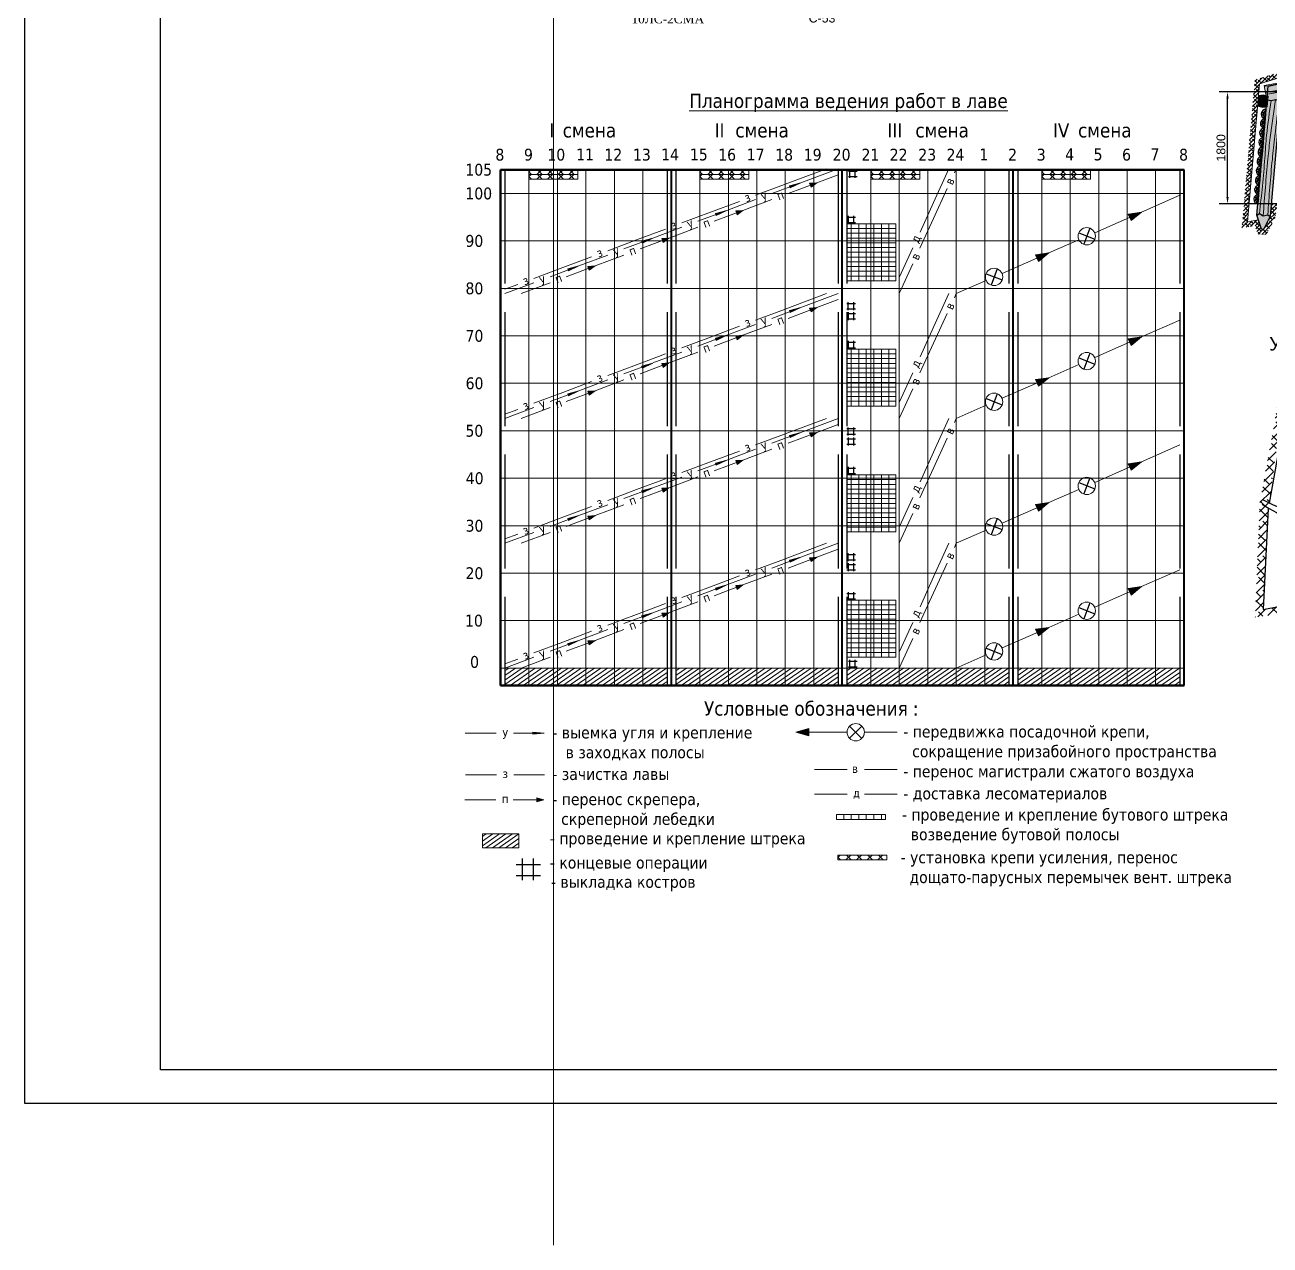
# Model space of a CAD drawing. Header units: inches. Extents: x 523 to 1492, y 69 to 539.
# Drawn here: x 522.7 to 706.3, y 69.4 to 249.3 of the extents above; entities that cross this region are included whole.
import ezdxf
from ezdxf import colors
from ezdxf.entities.mleader import LeaderData, LeaderLine
from ezdxf.math import Vec2, Vec3

# ---------------------------------------------------------------- set-up
doc = ezdxf.new("R2010")
doc.units = ezdxf.units.IN
doc.header["$MEASUREMENT"] = 0
doc.linetypes.add('ACAD_ISO02W100', pattern=[15, 12, -3])
doc.linetypes.add('DASHED', pattern=[0.75, 0.5, -0.25])
doc.layers.add('Д_Распорка', color=7, linetype='Continuous')
doc.styles.get("Standard").update_dxf_attribs({"font": 'arial.ttf'})
doc.styles.add('стиль', font='tahoma.ttf')
doc.dimstyles.new('ISO-25', dxfattribs={"dimtxt": 2.5, "dimasz": 2.5, "dimexe": 1.25, "dimexo": 0, "dimtad": 1, "dimdec": 0, "dimtxsty": 'Standard', "dimcen": 2.5, "dimadec": 0, "dimazin": 0, "dimtfac": 1, "dimtdec": 0, "dimtmove": 0, "dimatfit": 3, "dimfxl": 0, "dimarcsym": 0})

# ---------------------------------------------------------------- blocks, each defined once
blk = doc.blocks.new('т.с.')
at = {"linetype": 'ByBlock', "lineweight": 15}
blk.add_hatch(color=7, dxfattribs=at).paths.add_polyline_path([(-1797.51, -898.17), (-1798.09, -898.17), (-1799.77, -894.16), (-1799.77, -855.95), (-1795.82, -854.74), (-1795.82, -894.15)])
at = {"color": 22}
for points in [[(-1797.51, -898.17), (-1798.09, -898.17), (-1799.77, -894.16), (-1799.77, -855.95), (-1795.82, -854.74), (-1795.82, -894.15), (-1797.51, -898.17)], [(-1799.77, -860.05), (-1798.52, -860.15), (-1797.32, -859.72), (-1796.26, -859.94), (-1795.81, -858.9)], [(-1799.77, -894.16), (-1799.06, -893.64), (-1797.94, -894.17), (-1796.59, -893.75), (-1795.82, -894.18)]]:
    blk.add_lwpolyline(points, dxfattribs=at)
at = {"color": 22, "linetype": 'ByBlock', "lineweight": 15}
for points in [[(-1798.52, -860.15), (-1798.99, -870.46), (-1798.92, -877.19), (-1799.06, -893.64)], [(-1797.32, -859.72), (-1797.87, -870.99), (-1797.99, -877.35), (-1797.94, -894.17)], [(-1796.26, -859.94), (-1796.51, -870.45), (-1796.68, -877.38), (-1796.59, -893.75)]]:
    blk.add_spline(points, degree=3, dxfattribs=at)
blk = doc.blocks.new('СВП-27 - 3.3м')
at = {"linetype": 'ByBlock', "lineweight": 15}
blk.add_hatch(color=7, dxfattribs=at).paths.add_polyline_path([(-1250.48, -445.6), (-1316.48, -445.6), (-1316.48, -442.87), (-1250.48, -442.86)])
at = {"color": 5, "linetype": 'DASHED', "lineweight": 15}
blk.add_line((-1250.48, -443.12), (-1316.48, -443.12), dxfattribs=at)
at = {"color": 5, "linetype": 'ByBlock', "lineweight": 15}
blk.add_line((-1250.48, -444.96), (-1316.48, -444.96), dxfattribs=at)
for points in [[(-1250.48, -445.6), (-1316.48, -445.6), (-1316.48, -442.87), (-1250.48, -442.86)], [(-1311.88, -446.24), (-1310.27, -446.24), (-1310.27, -445.6), (-1311.88, -445.6)], [(-1255.08, -446.24), (-1256.7, -446.24), (-1256.7, -445.6), (-1255.08, -445.6)]]:
    blk.add_lwpolyline(points, close=True, dxfattribs=at)
blk = doc.blocks.new('pfnzu')
at = {"color": 7, "lineweight": 0}
blk.add_line((142694, -82404), (142694, -82544), dxfattribs=at)
at = {"layer": 'Д_Распорка', "color": 253}
for p, q in [((142680, -82433), (142687, -82404)), ((142653, -82484), (142632, -82504)), ((142655, -82457), (142635, -82439)), ((142694, -82474), (142653, -82484)), ((142694, -82474), (142655, -82457)), ((142671, -82511), (142665, -82537)), ((142694, -82474), (142671, -82511)), ((142694, -82474), (142680, -82433)), ((142694, -82525), (142681, -82543))]:
    blk.add_line(p, q, dxfattribs=at)
at = {"layer": 'Д_Распорка', "color": 7}
blk.add_arc((142696, -82474), 70.2, 91.2316, 268.7684, dxfattribs=at)
at = {"layer": 'Д_Распорка', "color": 253}
blk.add_arc((142696, -82474), 44.2, 91.9563, 268.0437, dxfattribs=at)
blk = doc.blocks.new('*D179')
at = {"color": 0, "linetype": 'ByBlock', "lineweight": -2}
for p, q in [((707.5, 239.46), (698.75, 239.46)), ((700, 223.96), (700, 238.46)), ((709.42, 222.96), (698.75, 222.96))]:
    blk.add_line(p, q, dxfattribs=at)
at = {"color": 0, "linetype": 'ByBlock'}
for points in [[(699.84, 238.46), (700.17, 238.46), (700, 239.46)], [(699.84, 223.96), (700.17, 223.96), (700, 222.96)]]:
    blk.add_solid(points, dxfattribs=at)
at = {"layer": 'Defpoints', "color": 0, "linetype": 'ByBlock'}
for p in [(700, 239.46), (707.5, 239.46), (709.42, 222.96)]:
    blk.add_point(p, dxfattribs=at)
at = {"color": 0, "linetype": 'ByBlock', "lineweight": 15, "insert": (699.04, 231.21), "char_height": 1.3, "attachment_point": 5, "rotation": 90}
blk.add_mtext('1800', dxfattribs=at)
blk = doc.blocks.new('S ш.бруса')
at = {"linetype": 'ByBlock', "lineweight": 15}
blk.add_hatch(color=254, dxfattribs=at).paths.add_polyline_path([(3323.21, -1143.74), (3323.45, -1142.34), (3326.65, -1142.34), (3326.88, -1143.74), (3326.65, -1145.14), (3323.45, -1145.14)])
at = {"color": 7, "linetype": 'ByBlock', "lineweight": 15}
for points in [[(3323.21, -1143.74), (3323.45, -1142.34), (3326.65, -1142.34), (3326.88, -1143.74), (3326.65, -1145.14), (3323.45, -1145.14), (3323.21, -1143.74)], [(3325.05, -1145.14), (3324.28, -1144.32), (3324.13, -1143.38), (3323.41, -1142.57)], [(3325.05, -1145.14), (3325.31, -1144.47), (3325.89, -1143.98), (3326.34, -1142.86), (3326.69, -1142.59)]]:
    blk.add_lwpolyline(points, dxfattribs=at)
for radius, start, end in [(1.82, 20.6292, 159.3708), (2.8, 52.7386, 127.2614), (0.883, 0, 180)]:
    blk.add_arc((3325.05, -1145.14), radius, start, end, dxfattribs=at)
blk = doc.blocks.new('выемка полосы')
at = {"linetype": 'ByBlock', "lineweight": 15}
blk.add_hatch(color=7, dxfattribs=at).paths.add_polyline_path([(1100.82, -3575.75), (1103.26, -3575.98), (1100.82, -3576.21)])
at = {"color": 7, "linetype": 'ByBlock', "lineweight": 15}
for p, q in [((1086.63, -3575.98), (1093.13, -3575.98)), ((1096.77, -3575.98), (1103.26, -3575.98))]:
    blk.add_line(p, q, dxfattribs=at)
blk.add_lwpolyline([(1100.82, -3575.75), (1103.26, -3575.98), (1103.26, -3575.98), (1100.82, -3576.21)], close=True, dxfattribs=at)
at = {"color": 7, "linetype": 'ByBlock', "lineweight": 15, "style": 'стиль'}
blk.add_text('у', height=1.8, dxfattribs=at).set_placement((1094.42, -3576.66))
blk = doc.blocks.new('зачистка лавы')
at = {"color": 7, "linetype": 'ByBlock', "lineweight": 15}
for p, q in [((1093.19, -3581.98), (1086.7, -3581.98)), ((1096.84, -3581.98), (1103.33, -3581.98))]:
    blk.add_line(p, q, dxfattribs=at)
at = {"color": 7, "linetype": 'ByBlock', "lineweight": 15, "style": 'стиль'}
blk.add_text('з', height=1.8, dxfattribs=at).set_placement((1094.49, -3582.66))
blk = doc.blocks.new('перемонтаж СК38')
at = {"linetype": 'ByBlock', "lineweight": 15}
blk.add_hatch(color=7, dxfattribs=at).paths.add_polyline_path([(1103.18, -3587.28), (1101.71, -3587.72), (1101.71, -3586.84)])
at = {"color": 7, "linetype": 'ByBlock', "lineweight": 15}
for p, q in [((1093.05, -3587.28), (1086.55, -3587.28)), ((1096.69, -3587.28), (1103.18, -3587.28))]:
    blk.add_line(p, q, dxfattribs=at)
blk.add_lwpolyline([(1103.18, -3587.28), (1101.71, -3587.72), (1101.71, -3586.84), (1103.18, -3587.28)], close=True, dxfattribs=at)
at = {"color": 7, "linetype": 'ByBlock', "lineweight": 15, "style": 'стиль'}
blk.add_text('п', height=1.8, dxfattribs=at).set_placement((1094.34, -3587.96))
blk = doc.blocks.new('доставка материалов')
at = {"color": 7, "linetype": 'ByBlock', "lineweight": 15}
for p, q in [((1184.1, -3586.47), (1190.99, -3586.47)), ((1194.63, -3586.47), (1201.52, -3586.47))]:
    blk.add_line(p, q, dxfattribs=at)
at = {"color": 7, "linetype": 'ByBlock', "lineweight": 15, "style": 'стиль'}
blk.add_text('д', height=1.8, dxfattribs=at).set_placement((1192.23, -3587.14))
blk = doc.blocks.new('перенос сж.воздуха')
at = {"color": 7, "linetype": 'ByBlock', "lineweight": 15}
for p, q in [((1184.1, -3581.25), (1190.99, -3581.25)), ((1194.63, -3581.25), (1201.52, -3581.25))]:
    blk.add_line(p, q, dxfattribs=at)
at = {"color": 7, "linetype": 'ByBlock', "lineweight": 15, "style": 'стиль'}
blk.add_text('в', height=1.8, dxfattribs=at).set_placement((1192.01, -3582.01))
blk = doc.blocks.new('передвижка посадочной')
at = {"linetype": 'ByBlock', "lineweight": 15}
blk.add_hatch(color=7, dxfattribs=at).paths.add_polyline_path([(1180.19, -3576.02), (1182.94, -3575.27), (1182.94, -3576.78)])
at = {"color": 7, "linetype": 'ByBlock', "lineweight": 15}
for p, q in [((1180.19, -3576.02), (1190.99, -3576.02)), ((1194.63, -3576.02), (1201.52, -3576.02))]:
    blk.add_line(p, q, dxfattribs=at)
at = {"linetype": 'ByBlock'}
for p, q in [((1191.51, -3577.3), (1194.09, -3574.72)), ((1194.09, -3577.33), (1191.51, -3574.75))]:
    blk.add_line(p, q, dxfattribs=at)
at = {"color": 7, "linetype": 'ByBlock', "lineweight": 15}
blk.add_lwpolyline([(1180.19, -3576.02), (1182.94, -3575.27), (1182.94, -3576.78), (1180.19, -3576.02)], close=True, dxfattribs=at)
blk.add_circle((1192.81, -3576.02), 1.82, dxfattribs=at)
blk = doc.blocks.new('бутовая полоса')
at = {"linetype": 'ByBlock', "lineweight": 15}
h = blk.add_hatch(dxfattribs=at)
h.set_pattern_fill('ANSI31', scale=0.5, angle=45, style=0)
h.set_pattern_definition([(90, (0, -1), (-1.5875, 3e-16), [])])
h.paths.add_polyline_path([(1187.41, -3590.68), (1197.72, -3590.68), (1197.72, -3591.68), (1187.41, -3591.68)])
at = {"color": 7, "linetype": 'ByBlock', "lineweight": 15}
blk.add_lwpolyline([(1187.41, -3590.68), (1197.72, -3590.68), (1197.72, -3591.68), (1187.41, -3591.68)], close=True, dxfattribs=at)
blk = doc.blocks.new('Планограмма работ')
at = {"linetype": 'ByBlock', "lineweight": 15}
h = blk.add_hatch(dxfattribs=at)
h.set_pattern_fill('ANSI37', scale=0.5, style=0)
h.set_pattern_definition([(45, (1155.9584, 3679.3886), (-1.122532, 1.122532), []), (135, (1155.9584, 3679.3886), (-1.122532, -1.122532), [])])
h.paths.add_polyline_path([(2558.03, -527.93), (2568.34, -527.93), (2568.34, -528.93), (2558.03, -528.93)])
h = blk.add_hatch(dxfattribs=at)
h.set_pattern_fill('ANSI37', scale=0.5, style=0)
h.set_pattern_definition([(45, (1155.9584, 3678.3886), (-1.122532, 1.122532), []), (135, (1155.9584, 3678.3886), (-1.122532, -1.122532), [])])
h.paths.add_polyline_path([(2558.03, -528.93), (2568.34, -528.93), (2568.34, -529.93), (2558.03, -529.93)])
h = blk.add_hatch(dxfattribs=at)
h.set_pattern_fill('ANSI37', scale=0.5, style=0)
h.set_pattern_definition([(45, (1191.9584, 3679.3886), (-1.122532, 1.122532), []), (135, (1191.9584, 3679.3886), (-1.122532, -1.122532), [])])
h.paths.add_polyline_path([(2594.03, -527.93), (2604.34, -527.93), (2604.34, -528.93), (2594.03, -528.93)])
h = blk.add_hatch(dxfattribs=at)
h.set_pattern_fill('ANSI37', scale=0.5, style=0)
h.set_pattern_definition([(45, (1191.9584, 3678.3886), (-1.122532, 1.122532), []), (135, (1191.9584, 3678.3886), (-1.122532, -1.122532), [])])
h.paths.add_polyline_path([(2594.03, -528.93), (2604.34, -528.93), (2604.34, -529.93), (2594.03, -529.93)])
h = blk.add_hatch(dxfattribs=at)
h.set_pattern_fill('ANSI37', scale=0.5, style=0)
h.set_pattern_definition([(45, (1227.9584, 3679.3886), (-1.122532, 1.122532), []), (135, (1227.9584, 3679.3886), (-1.122532, -1.122532), [])])
h.paths.add_polyline_path([(2630.03, -527.93), (2640.34, -527.93), (2640.34, -528.93), (2630.03, -528.93)])
h = blk.add_hatch(dxfattribs=at)
h.set_pattern_fill('ANSI37', scale=0.5, style=0)
h.set_pattern_definition([(45, (1227.9584, 3678.3886), (-1.122532, 1.122532), []), (135, (1227.9584, 3678.3886), (-1.122532, -1.122532), [])])
h.paths.add_polyline_path([(2630.03, -528.93), (2640.34, -528.93), (2640.34, -529.93), (2630.03, -529.93)])
h = blk.add_hatch(dxfattribs=at)
h.set_pattern_fill('ANSI37', scale=0.5, style=0)
h.set_pattern_definition([(45, (1263.9584, 3679.3886), (-1.122532, 1.122532), []), (135, (1263.9584, 3679.3886), (-1.122532, -1.122532), [])])
h.paths.add_polyline_path([(2666.03, -527.93), (2676.34, -527.93), (2676.34, -528.93), (2666.03, -528.93)])
h = blk.add_hatch(dxfattribs=at)
h.set_pattern_fill('ANSI37', scale=0.5, style=0)
h.set_pattern_definition([(45, (1263.9584, 3678.3886), (-1.122532, 1.122532), []), (135, (1263.9584, 3678.3886), (-1.122532, -1.122532), [])])
h.paths.add_polyline_path([(2666.03, -528.93), (2676.34, -528.93), (2676.34, -529.93), (2666.03, -529.93)])
h = blk.add_hatch(dxfattribs=at)
h.set_pattern_fill('LINE', scale=0.25, angle=35, style=0)
h.set_pattern_definition([(35, (-1764.2339, 155.6681), (-0.4552763, 0.65020194), [])])
h.paths.add_polyline_path([(2552.99, -632.93), (2587.13, -632.93), (2587.13, -636.63), (2552.99, -636.63)])
h = blk.add_hatch(dxfattribs=at)
h.set_pattern_fill('LINE', scale=0.25, angle=35, style=0)
h.set_pattern_definition([(35, (-1728.2339, 155.6681), (-0.4552763, 0.65020194), [])])
h.paths.add_polyline_path([(2588.99, -632.93), (2623.13, -632.93), (2623.13, -636.63), (2588.99, -636.63)])
h = blk.add_hatch(dxfattribs=at)
h.set_pattern_fill('LINE', scale=0.25, angle=35, style=0)
h.set_pattern_definition([(35, (-1692.2339, 155.6681), (-0.4552763, 0.65020194), [])])
h.paths.add_polyline_path([(2624.99, -632.93), (2659.13, -632.93), (2659.13, -636.63), (2624.99, -636.63)])
h = blk.add_hatch(dxfattribs=at)
h.set_pattern_fill('LINE', scale=0.25, angle=35, style=0)
h.set_pattern_definition([(35, (-1656.2339, 155.6681), (-0.4552763, 0.65020194), [])])
h.paths.add_polyline_path([(2660.99, -632.93), (2695.13, -632.93), (2695.13, -636.63), (2660.99, -636.63)])
h = blk.add_hatch(dxfattribs=at)
h.set_pattern_fill('LINE', scale=0.25, angle=35, style=0)
h.set_pattern_definition([(35, (-1767.2258, 215.99374), (-0.4552763, 0.65020194), [])])
h.paths.add_polyline_path([(2548.22, -667.85), (2555.92, -667.85), (2555.92, -670.82), (2548.22, -670.82)])
h = blk.add_hatch(dxfattribs=at)
h.set_pattern_fill('ANSI37', scale=0.5, style=0)
h.set_pattern_definition([(45, (1221.0359, 3534.964), (-1.122532, 1.122532), []), (135, (1221.0359, 3534.964), (-1.122532, -1.122532), [])])
h.paths.add_polyline_path([(2623.1, -672.36), (2633.41, -672.36), (2633.41, -673.36), (2623.1, -673.36)])
at = {"color": 7, "lineweight": 50}
for p, q in [((2552.03, -636.63), (2552.03, -527.93)), ((2552.03, -527.93), (2696.03, -527.93)), ((2552.03, -636.63), (2696.03, -636.63))]:
    blk.add_line(p, q, dxfattribs=at)
at = {"color": 7, "linetype": 'ACAD_ISO02W100', "lineweight": 30, "ltscale": 2}
for p, q in [((2552.99, -527.93), (2552.99, -636.63)), ((2587.13, -527.93), (2587.13, -636.63)), ((2588.99, -527.93), (2588.99, -636.63)), ((2623.13, -527.93), (2623.13, -636.63)), ((2624.99, -527.93), (2624.99, -636.63)), ((2625.31, -528.21), (2627.13, -528.21)), ((2625.31, -529.36), (2627.13, -529.36)), ((2625.62, -529.64), (2625.62, -527.93)), ((2626.76, -529.64), (2626.76, -527.93)), ((2659.13, -527.93), (2659.13, -636.63)), ((2660.99, -527.93), (2660.99, -636.63)), ((2695.13, -527.93), (2695.13, -636.63)), ((2625.33, -539.33), (2625.33, -537.62)), ((2626.47, -539.33), (2626.47, -537.62)), ((2625.02, -537.9), (2626.84, -537.9)), ((2625.02, -539.05), (2626.84, -539.05)), ((2625.3, -557.53), (2625.3, -555.81)), ((2626.45, -557.53), (2626.45, -555.81)), ((2624.99, -556.09), (2626.82, -556.09)), ((2624.99, -557.24), (2626.82, -557.24)), ((2625.02, -558.21), (2626.84, -558.21)), ((2625.33, -559.64), (2625.33, -557.93)), ((2626.47, -559.64), (2626.47, -557.93)), ((2625.02, -559.35), (2626.84, -559.35)), ((2625.02, -564.3), (2626.84, -564.3)), ((2625.02, -565.45), (2626.84, -565.45)), ((2625.33, -565.73), (2625.33, -564.02)), ((2626.47, -565.73), (2626.47, -564.02)), ((2624.99, -582.49), (2626.82, -582.49)), ((2624.99, -583.64), (2626.82, -583.64)), ((2625.02, -584.61), (2626.84, -584.61)), ((2625.3, -583.93), (2625.3, -582.21)), ((2625.33, -586.04), (2625.33, -584.33)), ((2626.45, -583.93), (2626.45, -582.21)), ((2626.47, -586.04), (2626.47, -584.33)), ((2625.02, -585.75), (2626.84, -585.75)), ((2625.02, -590.8), (2626.84, -590.8)), ((2625.02, -591.95), (2626.84, -591.95)), ((2625.33, -592.23), (2625.33, -590.52)), ((2626.47, -592.23), (2626.47, -590.52)), ((2624.99, -608.99), (2626.82, -608.99)), ((2624.99, -610.14), (2626.82, -610.14)), ((2625.3, -610.43), (2625.3, -608.71)), ((2625.33, -612.54), (2625.33, -610.83)), ((2626.45, -610.43), (2626.45, -608.71)), ((2626.47, -612.54), (2626.47, -610.83)), ((2625.02, -611.11), (2626.84, -611.11)), ((2625.02, -612.25), (2626.84, -612.25)), ((2625.02, -617.2), (2626.84, -617.2)), ((2625.02, -618.35), (2626.84, -618.35)), ((2625.33, -618.63), (2625.33, -616.92)), ((2626.47, -618.63), (2626.47, -616.92)), ((2625.31, -631.5), (2627.13, -631.5)), ((2625.62, -632.93), (2625.62, -631.22)), ((2626.76, -632.93), (2626.76, -631.22)), ((2625.31, -632.65), (2627.13, -632.65)), ((2556.69, -677.64), (2556.69, -673.03)), ((2558.98, -677.64), (2558.98, -673.03)), ((2555.37, -674.3), (2560.45, -674.3)), ((2555.37, -676.6), (2560.45, -676.6))]:
    blk.add_line(p, q, dxfattribs=at)
at = {"color": 7, "linetype": 'Continuous', "lineweight": 0}
for p, q in [((2558.03, -636.63), (2558.03, -527.93)), ((2564.03, -636.63), (2564.03, -527.93)), ((2570.03, -636.63), (2570.03, -527.93)), ((2576.03, -636.63), (2576.03, -527.93)), ((2582.03, -636.63), (2582.03, -527.93)), ((2594.03, -636.63), (2594.03, -527.93))]:
    blk.add_line(p, q, dxfattribs=at)
at = {"color": 7, "lineweight": 40}
blk.add_line((2588.03, -636.63), (2588.03, -527.93), dxfattribs=at)
at = {"linetype": 'Continuous', "lineweight": 0}
for p, q in [((2600.03, -636.63), (2600.03, -527.93)), ((2606.03, -636.63), (2606.03, -527.93)), ((2612.03, -636.63), (2612.03, -527.93)), ((2618.03, -636.63), (2618.03, -527.93)), ((2630.03, -636.63), (2630.03, -527.93)), ((2636.03, -636.63), (2636.03, -527.93)), ((2642.03, -636.63), (2642.03, -527.93)), ((2648.03, -636.63), (2648.03, -527.93)), ((2654.03, -636.63), (2654.03, -527.93)), ((2666.03, -636.63), (2666.03, -527.93)), ((2672.03, -636.63), (2672.03, -527.93)), ((2678.03, -636.63), (2678.03, -527.93)), ((2684.03, -636.63), (2684.03, -527.93)), ((2690.03, -636.63), (2690.03, -527.93)), ((2552.03, -532.93), (2696.03, -532.93)), ((2552.03, -542.93), (2696.03, -542.93)), ((2552.03, -552.93), (2696.03, -552.93)), ((2552.03, -562.93), (2696.03, -562.93)), ((2552.03, -572.93), (2696.03, -572.93)), ((2552.03, -582.93), (2696.03, -582.93)), ((2552.03, -592.93), (2696.03, -592.93)), ((2552.03, -602.93), (2696.03, -602.93)), ((2552.03, -612.93), (2696.03, -612.93)), ((2552.03, -622.93), (2696.03, -622.93)), ((2552.03, -632.93), (2696.03, -632.93))]:
    blk.add_line(p, q, dxfattribs=at)
at = {"color": 7, "linetype": 'ByBlock', "lineweight": 15}
for p, q in [((2612.03, -530.99), (2620.7, -527.73)), ((2615.27, -530.68), (2623.13, -527.73)), ((2618.68, -530.68), (2623.13, -529.01)), ((2643.26, -534.82), (2646.49, -527.73)), ((2647.63, -528.6), (2648.03, -527.73)), ((2643.26, -538.18), (2646.12, -531.92)), ((2687.07, -536.87), (2695.13, -533.33)), ((2559.07, -550.84), (2565.15, -548.56)), ((2555.66, -552.12), (2552.99, -553.12)), ((2612.03, -557.29), (2620.7, -554.03)), ((2615.27, -556.98), (2623.13, -554.03)), ((2618.68, -556.98), (2623.13, -555.31)), ((2643.26, -561.12), (2646.49, -554.03)), ((2647.63, -554.9), (2648.03, -554.03)), ((2643.26, -564.48), (2646.12, -558.22)), ((2687.07, -563.17), (2695.13, -559.63)), ((2559.07, -577.14), (2565.15, -574.86)), ((2555.66, -578.42), (2552.99, -579.42)), ((2612.03, -583.59), (2620.7, -580.33)), ((2615.27, -583.28), (2623.13, -580.33)), ((2618.68, -583.28), (2623.13, -581.61)), ((2643.26, -587.42), (2646.49, -580.33)), ((2647.63, -581.2), (2648.03, -580.33)), ((2643.26, -590.78), (2646.12, -584.52)), ((2687.07, -589.47), (2695.13, -585.93)), ((2559.07, -603.44), (2565.15, -601.16)), ((2555.66, -604.72), (2552.99, -605.72)), ((2612.03, -609.89), (2620.7, -606.63)), ((2615.27, -609.58), (2623.13, -606.63)), ((2618.68, -609.58), (2623.13, -607.91)), ((2643.26, -613.72), (2646.49, -606.63)), ((2647.63, -607.5), (2648.03, -606.63)), ((2643.26, -617.08), (2646.12, -610.82)), ((2687.07, -615.77), (2695.13, -612.23)), ((2559.07, -629.74), (2565.15, -627.46)), ((2555.66, -631.02), (2552.99, -632.02))]:
    blk.add_line(p, q, dxfattribs=at)
at = {"lineweight": 40}
for p, q in [((2624.03, -636.63), (2624.03, -527.93)), ((2660.03, -636.63), (2660.03, -527.93)), ((2696.03, -636.63), (2696.03, -527.93))]:
    blk.add_line(p, q, dxfattribs=at)
at = {"color": 7, "linetype": 'ByBlock', "lineweight": 15}
for points in [[(2558.03, -527.93), (2568.34, -527.93), (2568.34, -528.93), (2558.03, -528.93)], [(2558.03, -528.93), (2568.34, -528.93), (2568.34, -529.93), (2558.03, -529.93)], [(2594.03, -527.93), (2604.34, -527.93), (2604.34, -528.93), (2594.03, -528.93)], [(2594.03, -528.93), (2604.34, -528.93), (2604.34, -529.93), (2594.03, -529.93)], [(2630.03, -527.93), (2640.34, -527.93), (2640.34, -528.93), (2630.03, -528.93)], [(2630.03, -528.93), (2640.34, -528.93), (2640.34, -529.93), (2630.03, -529.93)], [(2666.03, -527.93), (2676.34, -527.93), (2676.34, -528.93), (2666.03, -528.93)], [(2666.03, -528.93), (2676.34, -528.93), (2676.34, -529.93), (2666.03, -529.93)], [(2552.99, -632.93), (2587.13, -632.93), (2587.13, -636.63), (2552.99, -636.63)], [(2588.99, -632.93), (2623.13, -632.93), (2623.13, -636.63), (2588.99, -636.63)], [(2624.99, -632.93), (2659.13, -632.93), (2659.13, -636.63), (2624.99, -636.63)], [(2660.99, -632.93), (2695.13, -632.93), (2695.13, -636.63), (2660.99, -636.63)], [(2548.22, -667.85), (2555.92, -667.85), (2555.92, -670.82), (2548.22, -670.82)], [(2623.1, -672.36), (2633.41, -672.36), (2633.41, -673.36), (2623.1, -673.36)]]:
    blk.add_lwpolyline(points, close=True, dxfattribs=at)
for name, p, rotation in [('зачистка лавы', (321.08, 2435.47), 20.55572901075999), ('выемка полосы', (326.66, 2430.25), 20.55572901075999), ('перемонтаж СК38', (326.18, 2440.86), 20.55572901075999), ('доставка материалов', (-1118.37, -139.17), 65.47403013172813), ('зачистка лавы', (305.51, 2429.64), 20.55572901075999), ('выемка полосы', (311.09, 2424.41), 20.55572901075999), ('перемонтаж СК38', (310.61, 2435.02), 20.55572901075999), ('передвижка посадочной', (5206.62, -3335.56), 203.7309561222727), ('перенос сж.воздуха', (-1113.63, -144.7), 65.47403013172813), ('зачистка лавы', (289.94, 2423.8), 20.55572901075999), ('выемка полосы', (295.52, 2418.57), 20.55572901075999), ('перемонтаж СК38', (295.03, 2429.18), 20.55572901075999), ('передвижка посадочной', (5187.1, -3344.14), 203.7309561222727), ('выемка полосы', (279.95, 2412.73), 20.55572901075999), ('перемонтаж СК38', (279.46, 2423.34), 20.55572901075999), ('зачистка лавы', (321.08, 2409.17), 20.55572901075999), ('выемка полосы', (326.66, 2403.95), 20.55572901075999), ('перемонтаж СК38', (326.18, 2414.56), 20.55572901075999), ('доставка материалов', (-1118.37, -165.47), 65.47403013172813), ('зачистка лавы', (305.51, 2403.34), 20.55572901075999), ('выемка полосы', (311.09, 2398.11), 20.55572901075999), ('перемонтаж СК38', (310.61, 2408.72), 20.55572901075999), ('передвижка посадочной', (5206.62, -3361.86), 203.7309561222727), ('перенос сж.воздуха', (-1113.63, -171), 65.47403013172813), ('зачистка лавы', (289.94, 2397.5), 20.55572901075999), ('выемка полосы', (295.52, 2392.27), 20.55572901075999), ('перемонтаж СК38', (295.03, 2402.88), 20.55572901075999), ('передвижка посадочной', (5187.1, -3370.44), 203.7309561222727), ('выемка полосы', (279.95, 2386.43), 20.55572901075999), ('перемонтаж СК38', (279.46, 2397.04), 20.55572901075999), ('зачистка лавы', (321.08, 2382.87), 20.55572901075999), ('выемка полосы', (326.66, 2377.65), 20.55572901075999), ('перемонтаж СК38', (326.18, 2388.26), 20.55572901075999), ('доставка материалов', (-1118.37, -191.77), 65.47403013172813), ('зачистка лавы', (305.51, 2377.04), 20.55572901075999), ('выемка полосы', (311.09, 2371.81), 20.55572901075999), ('перемонтаж СК38', (310.61, 2382.42), 20.55572901075999), ('передвижка посадочной', (5206.62, -3388.16), 203.7309561222727), ('перенос сж.воздуха', (-1113.63, -197.3), 65.47403013172813), ('зачистка лавы', (289.94, 2371.2), 20.55572901075999), ('выемка полосы', (295.52, 2365.97), 20.55572901075999), ('перемонтаж СК38', (295.03, 2376.58), 20.55572901075999), ('передвижка посадочной', (5187.1, -3396.74), 203.7309561222727), ('выемка полосы', (279.95, 2360.13), 20.55572901075999), ('перемонтаж СК38', (279.46, 2370.74), 20.55572901075999), ('зачистка лавы', (321.08, 2356.57), 20.55572901075999), ('выемка полосы', (326.66, 2351.35), 20.55572901075999), ('перемонтаж СК38', (326.18, 2361.96), 20.55572901075999), ('доставка материалов', (-1118.37, -218.07), 65.47403013172813), ('зачистка лавы', (305.51, 2350.74), 20.55572901075999), ('выемка полосы', (311.09, 2345.51), 20.55572901075999), ('перемонтаж СК38', (310.61, 2356.12), 20.55572901075999), ('передвижка посадочной', (5206.62, -3414.46), 203.7309561222727), ('перенос сж.воздуха', (-1113.63, -223.6), 65.47403013172813), ('зачистка лавы', (289.94, 2344.9), 20.55572901075999), ('выемка полосы', (295.52, 2339.67), 20.55572901075999), ('перемонтаж СК38', (295.03, 2350.28), 20.55572901075999), ('передвижка посадочной', (5187.1, -3423.04), 203.7309561222727), ('выемка полосы', (279.95, 2333.83), 20.55572901075999), ('перемонтаж СК38', (279.46, 2344.44), 20.55572901075999)]:
    blk.add_blockref(name, p, dxfattribs=dict(at, rotation=rotation))
for name, p in [('бутовая полоса', (1437.58, 3051.35)), ('бутовая полоса', (1437.58, 3050.35)), ('бутовая полоса', (1437.58, 3049.35)), ('бутовая полоса', (1437.58, 3048.35)), ('бутовая полоса', (1437.58, 3047.35)), ('бутовая полоса', (1437.58, 3046.35)), ('бутовая полоса', (1437.58, 3045.35)), ('бутовая полоса', (1437.58, 3044.35)), ('бутовая полоса', (1437.58, 3043.35)), ('бутовая полоса', (1437.58, 3042.35)), ('бутовая полоса', (1437.58, 3041.35)), ('бутовая полоса', (1437.58, 3040.35)), ('бутовая полоса', (1437.58, 3024.95)), ('бутовая полоса', (1437.58, 3023.95)), ('бутовая полоса', (1437.58, 3022.95)), ('бутовая полоса', (1437.58, 3021.95)), ('бутовая полоса', (1437.58, 3020.95)), ('бутовая полоса', (1437.58, 3019.95)), ('бутовая полоса', (1437.58, 3018.95)), ('бутовая полоса', (1437.58, 3017.95)), ('бутовая полоса', (1437.58, 3016.95)), ('бутовая полоса', (1437.58, 3015.95)), ('бутовая полоса', (1437.58, 3014.95)), ('бутовая полоса', (1437.58, 3013.95)), ('бутовая полоса', (1437.58, 2998.45)), ('бутовая полоса', (1437.58, 2997.45)), ('бутовая полоса', (1437.58, 2996.45)), ('бутовая полоса', (1437.58, 2995.45)), ('бутовая полоса', (1437.58, 2994.45)), ('бутовая полоса', (1437.58, 2993.45)), ('бутовая полоса', (1437.58, 2992.45)), ('бутовая полоса', (1437.58, 2991.45)), ('бутовая полоса', (1437.58, 2990.45)), ('бутовая полоса', (1437.58, 2989.45)), ('бутовая полоса', (1437.58, 2988.45)), ('бутовая полоса', (1437.58, 2987.45)), ('бутовая полоса', (1437.58, 2972.05)), ('бутовая полоса', (1437.58, 2971.05)), ('бутовая полоса', (1437.58, 2970.05)), ('бутовая полоса', (1437.58, 2969.05)), ('бутовая полоса', (1437.58, 2968.05)), ('бутовая полоса', (1437.58, 2967.05)), ('бутовая полоса', (1437.58, 2966.05)), ('бутовая полоса', (1437.58, 2965.05)), ('бутовая полоса', (1437.58, 2964.05)), ('бутовая полоса', (1437.58, 2963.05)), ('бутовая полоса', (1437.58, 2962.05)), ('бутовая полоса', (1437.58, 2961.05)), ('передвижка посадочной', (1434.06, 2929.58)), ('выемка полосы', (1458, 2929.33)), ('зачистка лавы', (1458, 2926.58)), ('перенос сж.воздуха', (1434.06, 2926.98)), ('перемонтаж СК38', (1458, 2926.58)), ('доставка материалов', (1434.06, 2926.98)), ('бутовая полоса', (1435.43, 2926.87))]:
    blk.add_blockref(name, p, dxfattribs=at)
at = {"color": 7, "linetype": 'ByBlock', "lineweight": 15, "style": 'стиль'}
for s, height, p in [('%%UПланограмма ведения работ в лаве', 3, (2591.79, -514.92)), ('I ', 3, (2562.31, -521.14)), ('смена', 3, (2565.14, -521.14)), ('II ', 3, (2597.13, -521.14)), ('смена', 3, (2601.5, -521.14)), ('III ', 3, (2633.51, -521.14)), ('смена', 3, (2639.42, -521.14)), ('IV ', 3, (2668.39, -521.14)), ('смена', 3, (2673.69, -521.14)), ('8', 2.5, (2550.97, -526.02)), ('9', 2.5, (2556.99, -526.01)), ('10', 2.5, (2561.92, -526.01)), ('11', 2.5, (2567.99, -525.97)), ('12', 2.5, (2573.92, -526.01)), ('13', 2.5, (2579.94, -526.01)), ('14', 2.5, (2585.89, -525.97)), ('15', 2.5, (2591.94, -525.97)), ('16', 2.5, (2597.9, -526.01)), ('17', 2.5, (2603.91, -525.97)), ('18', 2.5, (2609.91, -526.02)), ('19', 2.5, (2615.92, -526.01)), ('20', 2.5, (2622.01, -526.01)), ('21', 2.5, (2628.08, -526.01)), ('22', 2.5, (2634.02, -526.01)), ('23', 2.5, (2640.04, -526.01)), ('24', 2.5, (2645.99, -526.01)), ('1', 2.5, (2652.92, -525.97)), ('2', 2.5, (2658.96, -526.01)), ('3', 2.5, (2664.99, -526.01)), ('4', 2.5, (2670.98, -525.96)), ('5', 2.5, (2676.96, -525.96)), ('6', 2.5, (2682.96, -526.01)), ('7', 2.5, (2688.95, -525.96)), ('8', 2.5, (2694.97, -526.02)), ('105', 2.5, (2544.64, -529.18)), ('100', 2.5, (2544.65, -534.18)), ('90', 2.5, (2544.66, -544.18)), ('80', 2.5, (2544.67, -554.18)), ('70', 2.5, (2544.68, -564.18)), ('60', 2.5, (2544.7, -574.18)), ('50', 2.5, (2544.66, -584.18)), ('40', 2.5, (2544.73, -594.18)), ('30', 2.5, (2544.69, -604.19)), ('20', 2.5, (2544.68, -614.19)), ('10', 2.5, (2544.58, -624.18)), ('0', 2.5, (2545.64, -632.88)), ('Условные обозначения', 3, (2594.91, -642.94)), (':', 3, (2638.89, -642.94))]:
    blk.add_text(s, height=height, dxfattribs=at).set_placement(p)
for s, rotation, p in [('в', 65.474, (2647.23, -531.3)), ('з', 20.5557, (2557.11, -552.3)), ('в', 65.474, (2647.23, -557.6)), ('з', 20.5557, (2557.11, -578.6)), ('в', 65.474, (2647.23, -583.9)), ('з', 20.5557, (2557.11, -604.9)), ('в', 65.474, (2647.23, -610.2)), ('з', 20.5557, (2557.11, -631.2))]:
    blk.add_text(s, height=1.8, rotation=rotation, dxfattribs=at).set_placement(p)
at = {"color": 7, "char_height": 2.5, "attachment_point": 1, "style": 'стиль'}
for s, insert, width in [('- передвижка посадочной крепи, \\P  сокращение призабойного пространства', (2636.87, -645.05), 90.8889), ('- выемка угля и крепление \\P   в заходках полосы', (2562.95, -645.25), 79.3281), ('- зачистка лавы', (2562.95, -654), 90.8889), ('- перенос магистрали сжатого воздуха', (2636.87, -653.43), 90.8889), ('- перенос скрепера, \\P  скреперной лебедки', (2562.95, -659.3), 90.8889), ('- доставка лесоматериалов', (2636.87, -658.08), 90.8889), ('- проведение и крепление бутового штрека\\P  возведение бутовой полосы', (2636.58, -662.54), 90.8889), ('- проведение и крепление штрека', (2562.43, -667.55), 90.8889), ('- концевые операции', (2562.43, -672.66), 90.8889), ('- установка крепи усиления, перенос \\P  дощато-парусных перемычек вент. штрека', (2636.3, -671.55), 90.8889), ('- выкладка костров', (2562.67, -676.72), 90.8889)]:
    blk.add_mtext(s, dxfattribs=dict(at, insert=insert, width=width))

msp = doc.modelspace()

# ---------------------------------------------------------------- hatches: boundary and pattern name
at = {"linetype": 'ByBlock', "lineweight": 15}
h = msp.add_hatch(dxfattribs=at)
h.set_pattern_fill('ANSI38', scale=0.125, style=0)
h.set_pattern_definition([(45, (-261.28143, 2165.65674), (-0.280633004, 0.280633004), []), (135, (-261.28143, 2165.65674), (-0.84189901, 0.280633004), [0.9921875, -0.5953125])])
h.paths.add_polyline_path([(734.079, 222.965), (706.471, 222.965), (706.305, 221.11), (705.293, 219.191), (705.002, 219.217), (704.563, 220.589), (702.957, 220.306), (704.738, 240.667), (724.562, 246.728), (725.687, 246.101), (727.262, 246.379), (737.562, 247.06), (739.079, 247.06), (742.197, 245.111), (752.218, 247.868), (754.575, 240.166), (742.1, 236.812), (741.061, 235.279), (740.202, 232.537), (740.63, 227), (739.614, 226.809), (739.079, 225.04), (738.789, 225.01), (737.97, 226.495), (736.226, 226.187), (735.075, 224.861)], flags=16)
h.paths.add_polyline_path([(754.795, 239.448), (751.999, 248.585), (742.316, 245.921), (739.294, 247.81), (737.537, 247.81), (727.172, 247.125), (725.819, 246.886), (724.649, 247.539), (704.035, 241.237), (702.125, 219.397), (704.048, 219.737), (704.439, 218.514), (705.724, 218.401), (707.039, 220.893), (707.157, 222.215), (734.532, 222.215), (735.698, 224.435), (736.618, 225.495), (737.572, 225.663), (738.372, 224.212), (739.653, 224.346), (740.2, 226.156), (741.43, 226.387), (740.961, 232.45), (741.744, 234.95), (742.564, 236.16)])
h = msp.add_hatch()
h.set_pattern_fill('ANSI38', color=256, scale=7.2, style=0)
h.set_pattern_definition([(45, (2125.3379, 725.0446), (-0.6363961, 0.6363961), []), (135, (2125.3379, 725.0446), (-1.9091883, 0.6363961), [2.25, -1.35])])
h.paths.add_polyline_path([(724.758, 200.557), (709.193, 195.798), (707.324, 187.432), (706.144, 178.81), (706.001, 178.012), (705.277, 163.147), (723.781, 166.691), (725.42, 166.691), (725.417, 165.016), (723.212, 164.913), (717.934, 164.009), (704.062, 161.971), (704.763, 178.755), (704.869, 179.437), (707.997, 196.542), (724.466, 202.425)])

# ---------------------------------------------------------------- linework, layer by layer
at = {"color": 252, "linetype": 'ByBlock', "lineweight": 15}
msp.add_line((600.606, 69.4), (600.606, 538.961), dxfattribs=at)
for p, q in [((522.698, 90.268), (522.698, 510.268)), ((542.698, 95.268), (542.698, 505.268)), ((1486.606, 95.268), (542.698, 95.268)), ((1491.606, 90.268), (522.698, 90.268))]:
    msp.add_line(p, q)
at = {"color": 7, "linetype": 'ByBlock', "lineweight": 15}
msp.add_lwpolyline([(734.079, 222.965), (706.471, 222.965), (706.305, 221.11), (705.293, 219.191), (705.002, 219.217), (704.563, 220.589), (702.957, 220.306), (704.738, 240.667), (724.562, 246.728), (725.687, 246.101), (727.262, 246.379), (737.562, 247.06), (739.079, 247.06), (742.197, 245.111), (752.225, 247.845)], dxfattribs=at)
for points in [[(724.758, 200.557), (709.193, 195.798), (706.144, 178.81)], [(706.001, 178.012), (705.277, 163.147), (709.799, 164.016)]]:
    msp.add_lwpolyline(points)
at = {"start_tangent": (-0.9378527, 0.3470336)}
for points in [[(705.125, 178.667), (709.396, 176.503), (713.826, 175.572), (716.658, 173.958)], [(705.276, 179.303), (710.814, 177.033), (714.537, 176.186), (716.917, 175.043)]]:
    msp.add_spline(points, degree=3, dxfattribs=at)

# ---------------------------------------------------------------- block references
for name, p, xscale, yscale, zscale, rotation in [('СВП-27 - 3.3м', (1315.202, 572.776), 0.5000000000000624, 0.5000000000000624, 0.5000000000000624, 10.00000000000389), ('т.с.', (1639.767, 588.236), 0.5000000000001268, 0.5000000000001268, 0.5000000000001268, 355.0000000000276)]:
    msp.add_blockref(name, p, dxfattribs=dict(xscale=xscale, yscale=yscale, zscale=zscale, rotation=rotation))
at = {"linetype": 'ByBlock', "lineweight": -2, "xscale": 0.7000000000000455, "yscale": 0.7000000000000455, "zscale": 0.7000000000000455}
msp.add_blockref('Планограмма работ', (-1193.615, 597.545), dxfattribs=at)
at = {"color": 7, "linetype": 'ByBlock', "lineweight": 15, "xscale": 0.5000000000003362, "yscale": 0.5000000000003362, "zscale": 0.5000000000003362, "rotation": 85.01822308392572}
msp.add_blockref('S ш.бруса', (-8.866, -1368.487), dxfattribs=at)
at = {"color": 7, "lineweight": 0, "xscale": 0.009999525500504973, "yscale": 0.009999525500504973, "zscale": 0.009999525500504973, "rotation": 355.1179479824508}
for p in [(-645.857, 1179.339), (-645.976, 1177.941), (-646.095, 1176.543), (-646.334, 1173.748), (-646.215, 1175.146), (-646.475, 1172.353), (-646.594, 1170.955), (-646.714, 1169.557), (-646.952, 1166.762), (-646.833, 1168.16)]:
    msp.add_blockref('pfnzu', p, dxfattribs=at)

# ---------------------------------------------------------------- dimensions: what is measured, and where the dimension line sits
at = {"color": 7, "linetype": 'ByBlock', "lineweight": 15}
dim = msp.add_linear_dim(base=(700.003, 239.458), p1=(709.421, 222.965), p2=(707.496, 239.458), angle=90, text='1800', dimstyle='ISO-25', override={"dimtxt": 1.3, "dimasz": 1, "dimgap": 0.3, "dimlfac": 100, "dimrnd": 0.05, "dimtmove": 1, "dimfxl": 1.25}, dxfattribs=at)
dim.commit()
dim.dimension.update_dxf_attribs({"geometry": '*D179', "text_midpoint": (699.04, 231.211)})

# ---------------------------------------------------------------- leaders
ml = msp.add_multileader_mtext('Standard', dxfattribs=at)
ml.set_content('скребковый конвейер\\PС-53', color=7)
ml.set_leader_properties()
ml.build(insert=Vec2(0, 0))
ml.multileader.update_dxf_attribs({"dogleg_length": 1, "arrow_head_size": 1})
ctx = ml.context
ctx.base_point, ctx.char_height, ctx.arrow_head_size, ctx.landing_gap_size, ctx.plane_origin = Vec3(637.753, 252.504), 1.3, 1, 0.5, Vec3(630.713, 252.516)
notes = []
notes.append((ctx, [(0, (1, 1, 0), (636.753, 252.504), (1, 0), 1, [(0, [(632.31, 263.268)], 0, [])])]))
ctx.mtext.insert, ctx.mtext.flow_direction = Vec3(638.253, 253.166), 5
ml = msp.add_multileader_mtext('Standard', dxfattribs=at)
ml.set_content('скреперная лебедка \\P{\\fTimes New Roman|b0|i0|c204|p18;\\C256;10ЛС-2СМА}', color=7)
ml.set_leader_properties()
ml.build(insert=Vec2(0, 0))
ml.multileader.update_dxf_attribs({"dogleg_length": 1, "arrow_head_size": 1})
ctx = ml.context
ctx.base_point, ctx.char_height, ctx.arrow_head_size, ctx.landing_gap_size, ctx.plane_origin = Vec3(611.628, 252.382), 1.3, 1, 0.5, Vec3(606.257, 249.353)
notes.append((ctx, [(0, (1, 1, 0), (610.628, 252.382), (1, 0), 1, [(0, [(607.853, 260.105)], 0, [])])]))
ctx.mtext.insert, ctx.mtext.flow_direction = Vec3(612.128, 253.047), 5
ml = msp.add_multileader_mtext('Standard')
ml.set_content('Узел А', color=256)
ml.set_leader_properties()
ml.build(insert=Vec2(0, 0))
ml.multileader.update_dxf_attribs({"dogleg_length": 0.36, "arrow_head_size": 2})
ctx = ml.context
ctx.base_point, ctx.char_height, ctx.arrow_head_size, ctx.landing_gap_size, ctx.plane_origin = Vec3(706.083, 202.309), 2, 2, 0.072, Vec3(726.241, 192.219)
ctx.text_align_type = 2
notes.append((ctx, [(0, (1, 1, 0), (715.386, 202.309), (-1, 0), 0.288, [(0, [(718.276, 198.189)], 0, [])])]))
ctx.mtext.insert, ctx.mtext.alignment, ctx.mtext.flow_direction = Vec3(715.026, 203.325), 3, 5
for ctx, leaders in notes:
    for number, flags, end, landing, length, lines in leaders:
        leader = LeaderData()
        leader.index, (leader.has_last_leader_line, leader.has_dogleg_vector, leader.attachment_direction) = number, flags
        leader.last_leader_point, leader.dogleg_vector, leader.dogleg_length = Vec3(end), Vec3(landing), length
        for number, points, colour, breaks in lines:
            line = LeaderLine()
            line.index, line.vertices, line.color, line.breaks = number, Vec3.list(points), colors.encode_raw_color(colour), breaks
            leader.lines.append(line)
        ctx.leaders.append(leader)

doc.saveas('drawing.dxf')
